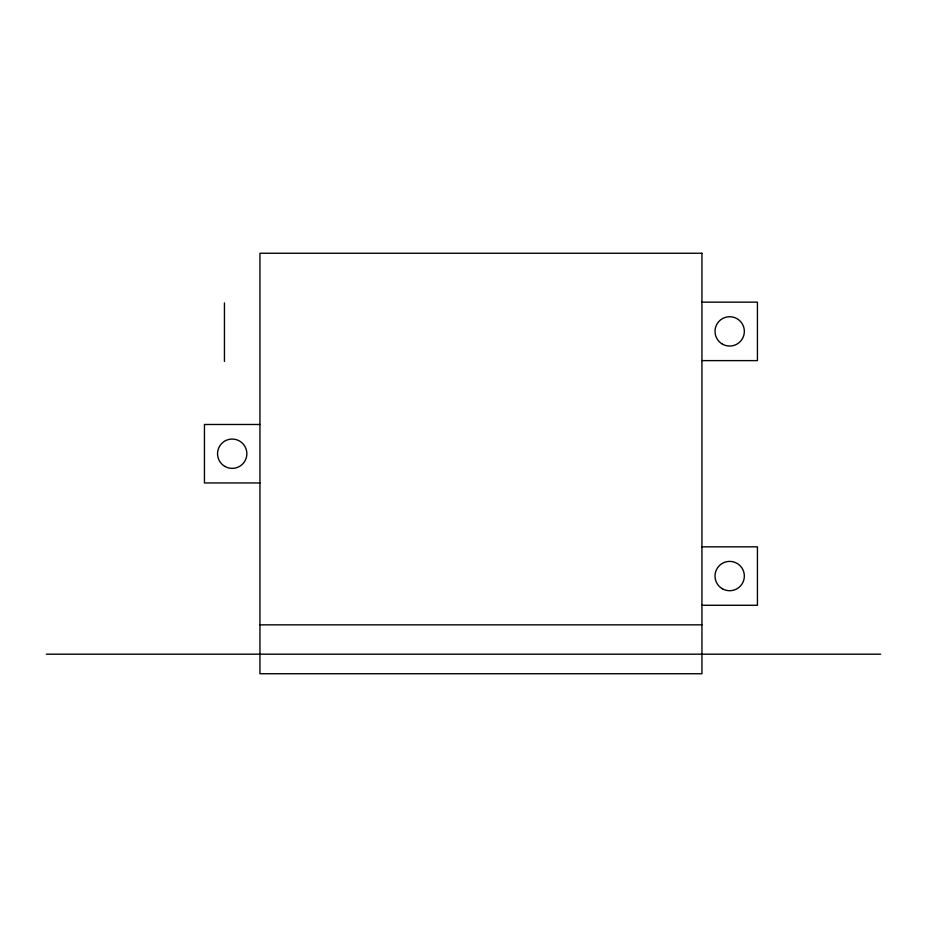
<?xml version="1.0" encoding="UTF-8"?>
<svg xmlns="http://www.w3.org/2000/svg" width="927" height="927" viewBox="0 0 927 927"><rect width="100%" height="100%" fill="white"/><g stroke="black" fill="none" stroke-linecap="round" stroke-linejoin="round"><path stroke-width="1.39" d="M701.936 302.156L757.429 302.156L757.429 360.615L701.936 360.615M259.942 424.485L204.45 424.485L204.45 482.955L259.942 482.955M701.936 546.826L757.429 546.826L757.429 605.285L701.936 605.285M259.942 624.844L701.936 624.844M46.35 654.184L259.456 654.184M259.942 654.184L880.65 654.184M224.45 302.92L224.45 361.391M701.936 253.256L259.942 253.256L259.942 673.744L701.936 673.744L701.936 253.256M722.353 344.091A14.67 14.67 0 0 0 744.346 331.379A14.67 14.67 0 0 0 722.353 318.679A14.67 14.67 0 0 0 722.353 344.091M722.353 588.761A14.67 14.67 0 0 0 744.346 576.061A14.67 14.67 0 0 0 722.353 563.349A14.67 14.67 0 0 0 722.353 588.761M224.867 466.42A14.67 14.67 0 0 0 246.86 453.72A14.67 14.67 0 0 0 224.867 441.02A14.67 14.67 0 0 0 224.867 466.42"/></g></svg>
